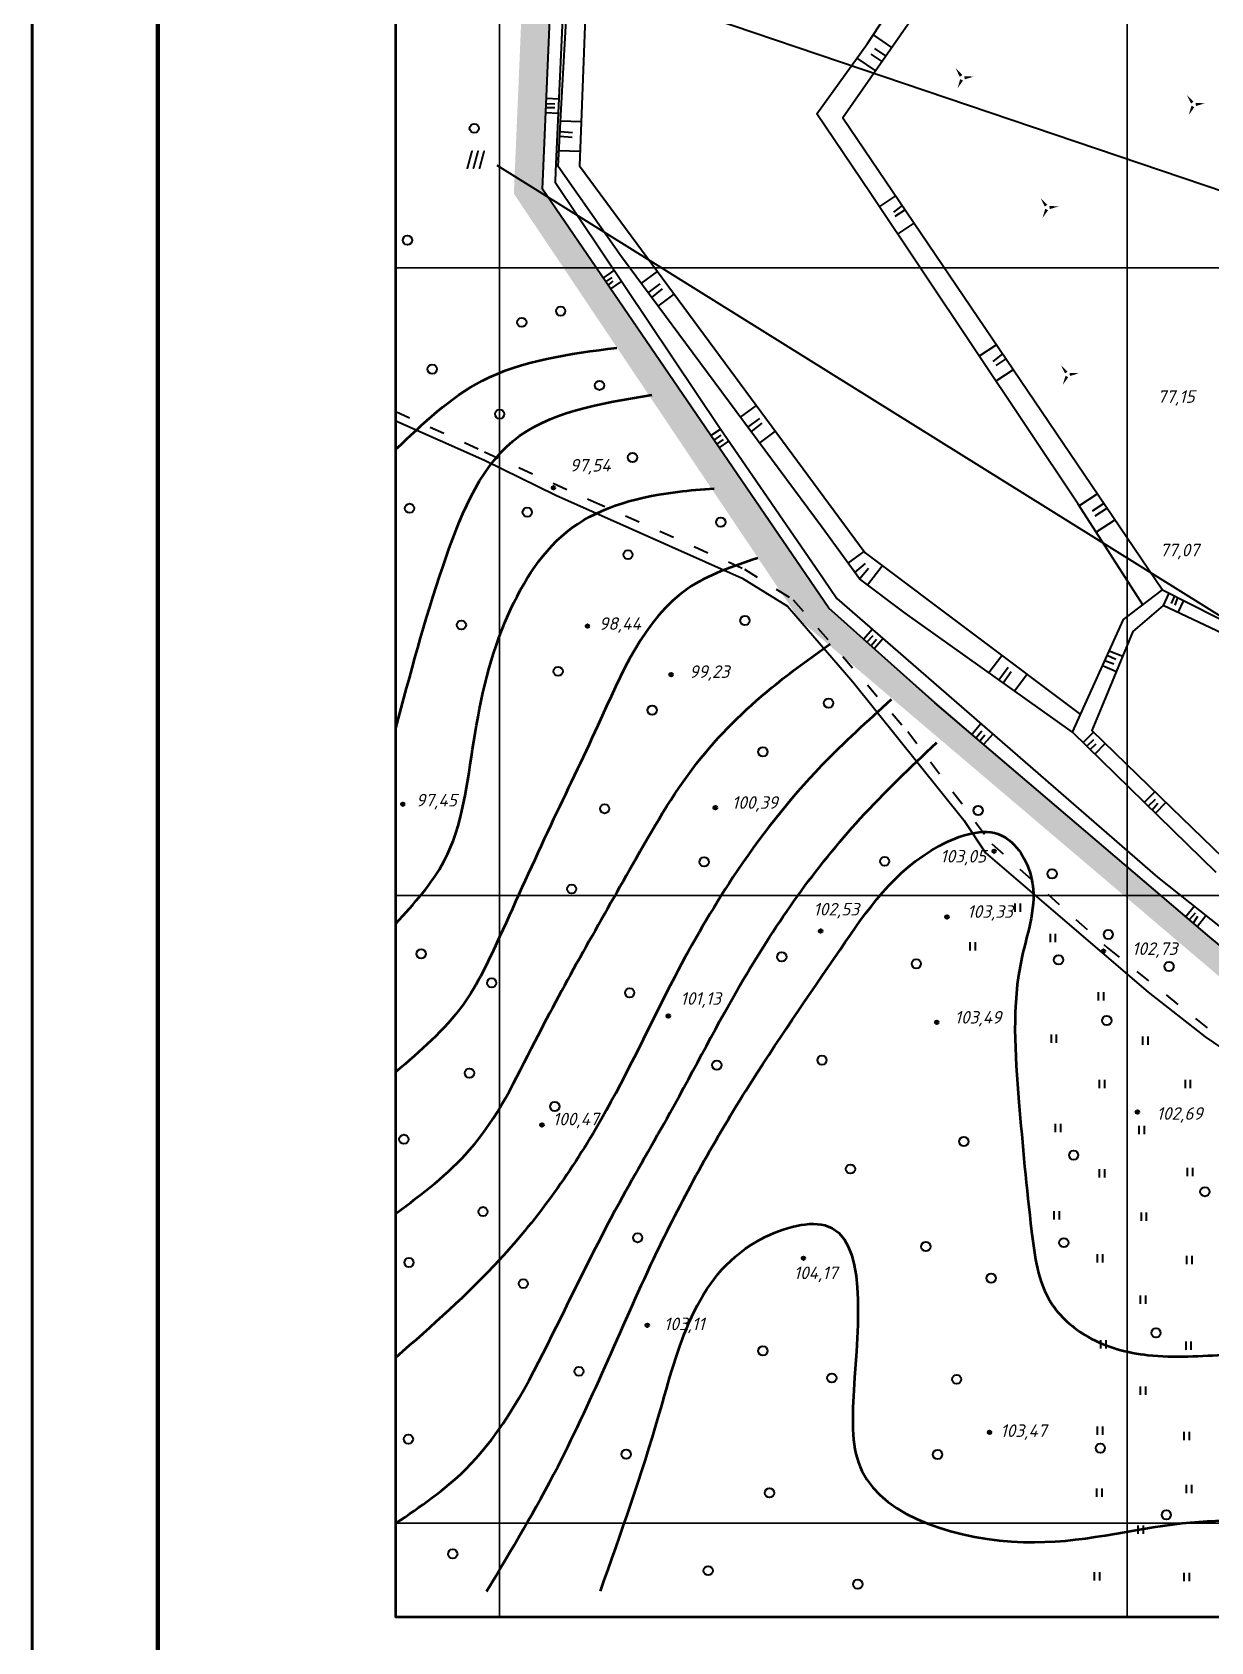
# Model space of a CAD drawing. Header units: millimetres. Extents: x 1555 to 5750, y -1109 to 1444.
# Drawn here: x 2573.5 to 2761.3, y -970.9 to -714.5 of the extents above; entities that cross this region are included whole.
import ezdxf

# ---------------------------------------------------------------- set-up
doc = ezdxf.new("R2010")
doc.units = ezdxf.units.MM
doc.linetypes.add('ACAD_ISO03W100', pattern=[30, 12, -18])

# ---------------------------------------------------------------- blocks, each defined once
blk = doc.blocks.new('A$C3C75097E')
at = {"lineweight": 40, "ltscale": 0.5}
blk.add_hatch(color=256, dxfattribs=at).paths.add_polyline_path([(-0.24, 0, 1), (0.24, 0, 1)])
blk.add_circle((0, 0), 0.238, dxfattribs=at)

msp = doc.modelspace()

# ---------------------------------------------------------------- hatches: boundary and pattern name
at = {"lineweight": 40, "ltscale": 0.5}
h = msp.add_hatch(color=12, dxfattribs=at)
h.paths.add_polyline_path([(2656.3308, -704.945), (2657.9646, -704.1536), (2655.3563, -703.2691), (2653.822, -704.0501), (2653.2015, -719.7792), (2653.2015, -739.2222), (2655.7379, -740.8024), (2654.8282, -739.4702)])
h.paths.add_polyline_path([(2679.9299, -693.5148), (2716.664, -677.501), (2717.0865, -677.4049), (2726.9235, -673.1967), (2747.9856, -664.8531), (2747.9856, -661.9995), (2722.8899, -671.9798), (2683.072, -689.162), (2655.3563, -703.2691), (2657.9646, -704.1536)])
h.paths.add_polyline_path([(2786.5826, -649.5632), (2785.6165, -647.0342), (2747.9856, -661.9995), (2747.9856, -664.8531), (2769.8194, -656.2038)])
edge = h.paths.add_edge_path()
edge.add_line((2796.7418, -645.5387), (2803.5492, -635.4324))
edge.add_spline(control_points=[(2803.5492, -635.4324), (2802.5044, -635.4606), (2801.4464, -635.3756), (2800.3804, -635.1935)], knot_values=[187.67923268, 187.67923268, 187.67923268, 187.67923268, 190.96838154, 190.96838154, 190.96838154, 190.96838154], degree=3, periodic=0)
edge.add_line((2800.3804, -635.1935), (2795.0719, -643.2739))
edge.add_line((2795.0719, -643.2739), (2787.2718, -646.3759))
edge.add_line((2787.2718, -646.3759), (2787.4127, -646.7178))
edge.add_spline(control_points=[(2787.4127, -646.7178), (2788.2974, -647.2781), (2789.1997, -647.7761), (2790.1243, -648.1602)], knot_values=[246.83395782, 246.83395782, 246.83395782, 246.83395782, 249.73375519, 249.73375519, 249.73375519, 249.73375519], degree=3, periodic=0)
edge.add_line((2790.1243, -648.1602), (2796.7418, -645.5387))
edge = h.paths.add_edge_path()
edge.add_line((2827.8805, -599.3106), (2830.3548, -595.3307))
edge.add_spline(control_points=[(2830.3548, -595.3307), (2829.1908, -595.211), (2828.0313, -595.0599), (2826.8775, -594.8601)], knot_values=[295.26278108, 295.26278108, 295.26278108, 295.26278108, 298.78232293, 298.78232293, 298.78232293, 298.78232293], degree=3, periodic=0)
edge.add_line((2826.8775, -594.8601), (2800.3804, -635.1935))
edge.add_spline(control_points=[(2800.3804, -635.1935), (2801.4464, -635.3756), (2802.5044, -635.4606), (2803.5492, -635.4324)], knot_values=[187.67923268, 187.67923268, 187.67923268, 187.67923268, 190.96838154, 190.96838154, 190.96838154, 190.96838154], degree=3, periodic=0)
edge.add_line((2803.5492, -635.4324), (2827.8805, -599.3106))
edge = h.paths.add_edge_path()
edge.add_line((2846.4418, -569.4553), (2861.1423, -551.0045))
edge.add_spline(control_points=[(2861.1423, -551.0045), (2861.2038, -549.5682), (2861.3151, -548.1437), (2861.5403, -546.7436)], knot_values=[81.71723341, 81.71723341, 81.71723341, 81.71723341, 86.0124684, 86.0124684, 86.0124684, 86.0124684], degree=3, periodic=0)
edge.add_line((2861.5403, -546.7436), (2844.7858, -567.6004))
edge.add_line((2844.7858, -567.6004), (2826.8775, -594.8601))
edge.add_spline(control_points=[(2826.8775, -594.8601), (2828.0313, -595.0599), (2829.1908, -595.211), (2830.3548, -595.3307)], knot_values=[295.26278108, 295.26278108, 295.26278108, 295.26278108, 298.78232293, 298.78232293, 298.78232293, 298.78232293], degree=3, periodic=0)
edge.add_line((2830.3548, -595.3307), (2846.4418, -569.4553))
edge = h.paths.add_edge_path()
edge.add_line((2877.7284, -530.187), (2880.1816, -527.2451))
edge.add_spline(control_points=[(2880.1816, -527.2451), (2878.7637, -527.6514), (2877.3782, -528.1226), (2876.0417, -528.6915)], knot_values=[53.16168411, 53.16168411, 53.16168411, 53.16168411, 57.58293788, 57.58293788, 57.58293788, 57.58293788], degree=3, periodic=0)
edge.add_line((2876.0417, -528.6915), (2861.5403, -546.7436))
edge.add_spline(control_points=[(2861.5403, -546.7436), (2861.3151, -548.1437), (2861.2038, -549.5682), (2861.1423, -551.0045)], knot_values=[81.71723341, 81.71723341, 81.71723341, 81.71723341, 86.0124684, 86.0124684, 86.0124684, 86.0124684], degree=3, periodic=0)
edge.add_line((2861.1423, -551.0045), (2877.7284, -530.187))
edge = h.paths.add_edge_path()
edge.add_line((2883.2184, -523.6034), (2891.3366, -524.8671))
edge.add_spline(control_points=[(2891.3366, -524.8671), (2892.2712, -524.6842), (2894.1063, -524.3089), (2895.9106, -523.8722), (2896.7954, -523.6522)], knot_values=[36.4229325, 36.4229325, 36.4229325, 36.4229325, 39.22117642, 41.93977355, 41.93977355, 41.93977355, 41.93977355], degree=3, periodic=0)
edge.add_line((2896.7954, -523.6522), (2881.9115, -521.3845))
edge.add_line((2881.9115, -521.3845), (2876.0417, -528.6915))
edge.add_spline(control_points=[(2876.0417, -528.6915), (2877.3782, -528.1226), (2878.7637, -527.6514), (2880.1816, -527.2451)], knot_values=[53.16168411, 53.16168411, 53.16168411, 53.16168411, 57.58293788, 57.58293788, 57.58293788, 57.58293788], degree=3, periodic=0)
edge.add_line((2880.1816, -527.2451), (2883.2184, -523.6034))
edge = h.paths.add_edge_path()
edge.add_spline(control_points=[(2896.7954, -523.6522), (2895.9106, -523.8722), (2894.1063, -524.3089), (2892.2712, -524.6842), (2891.3366, -524.8671)], knot_values=[36.4229325, 36.4229325, 36.4229325, 36.4229325, 39.14152963, 41.93977355, 41.93977355, 41.93977355, 41.93977355], degree=3, periodic=0)
edge.add_line((2891.3366, -524.8671), (2983.1687, -539.1621))
edge.add_line((2983.1687, -539.1621), (2964.7826, -602.6428))
edge.add_line((2964.7826, -602.6428), (2954.3113, -638.2408))
edge.add_line((2954.3113, -638.2408), (2957.2519, -636.3372))
edge.add_line((2957.2519, -636.3372), (2986.1971, -537.2733))
edge.add_line((2986.1971, -537.2733), (2896.7954, -523.6522))
h.paths.add_polyline_path([(2956.6469, -638.4078), (2953.7053, -640.3009), (2942.9565, -676.8424), (2942.1127, -679.4146), (2942.1608, -679.514), (2940.636, -690.4995), (2945.0382, -678.1382)])
h.paths.add_polyline_path([(2956.6469, -638.4078), (2957.2519, -636.3372), (2954.3113, -638.2408), (2953.7053, -640.3009)])
h = msp.add_hatch(color=12, dxfattribs=at)
h.paths.add_polyline_path([(2983.1687, -539.1621), (2964.7826, -602.6428), (2942.9565, -676.8424), (2931.3634, -712.185), (2922.9717, -735.1881), (2916.0346, -756.055), (2907.7584, -781.1571), (2902.1308, -799.7818), (2896.2243, -820.1101), (2891.3338, -834.5419), (2889.4344, -840.1473), (2886.4112, -848.7859), (2884.0947, -853.6073), (2880.3828, -861.3329), (2877.6585, -867.3173), (2867.6465, -872.8867), (2862.1981, -874.6154), (2845.606, -875.7716), (2832.7219, -876.6695), (2822.5845, -877.3759), (2807.1331, -878.4364), (2798.7163, -878.8659), (2794.0283, -879.1052), (2788.3499, -879.395), (2780.9369, -874.5562), (2764.0589, -861.0687), (2747.9856, -847.4478), (2734.0512, -835.5755), (2702.0509, -807.707), (2699.8547, -805.4227), (2689.7948, -790.6758), (2676.5473, -771.2759), (2654.8282, -739.4702), (2656.3308, -704.945), (2681.3634, -692.8899), (2706.2833, -682.0264), (2726.9235, -673.1967), (2769.8194, -656.2038), (2796.7418, -645.5387), (2827.8805, -599.3106), (2846.4418, -569.4553), (2877.7284, -530.187), (2883.2184, -523.6034)], flags=16)
h.paths.add_polyline_path([(2904.7195, -796.3471), (2891.5793, -840.1442), (2881.191, -865.1707), (2880.2227, -867.5035), (2872.467, -874.4263), (2865.1655, -877.6173), (2846.0449, -878.3941), (2825.7582, -879.9501), (2786.2936, -882.1585), (2763.1722, -863.6849), (2744.6016, -848.3669), (2731.2821, -836.8455), (2709.8988, -818.1332), (2697.4797, -807.2653), (2690.3838, -795.8043), (2679.1132, -779.1132), (2658.9733, -749.1772), (2653.2015, -739.8208), (2653.2015, -719.7792), (2653.822, -704.0501), (2683.072, -689.162), (2722.8899, -671.9798), (2795.0719, -643.2739), (2844.7858, -567.6004), (2881.9115, -521.3845), (2986.1971, -537.2733), (2945.0382, -678.1382), (2917.3607, -755.8555)])
for color, points in [(2, [(2653.822, -704.0501), (2655.3563, -703.2691), (2651.8758, -702.0888), (2650.2564, -740.2154), (2695.7742, -808.1213), (2784.8463, -883.7897), (2867.1992, -879.1579), (2874.352, -875.9111), (2881.2918, -869.3237), (2883.7922, -864.2527), (2889.3666, -852.0476), (2897.0109, -830.1964), (2902.838, -809.9001), (2906.7481, -797.8732), (2912.395, -791.5102), (2917.044, -792.0126), (2910.6753, -789.8528), (2904.7195, -796.3471), (2891.5793, -840.1442), (2881.191, -865.1707), (2880.2227, -867.5035), (2872.467, -874.4263), (2865.1655, -877.6173), (2846.0449, -878.3941), (2825.7582, -879.9501), (2786.2936, -882.1585), (2763.1722, -863.6849), (2744.6016, -848.3669), (2731.2821, -836.8455), (2709.8988, -818.1332), (2697.4797, -807.2653), (2690.3838, -795.8043), (2679.1132, -779.1132), (2658.9733, -749.1772), (2653.2015, -739.8208), (2653.2015, -719.7792)]), (2, [(2653.2015, -739.8208), (2653.2015, -739.2222), (2650.3734, -737.4603), (2650.2564, -740.2154), (2695.7742, -808.1213), (2784.8463, -883.7897), (2867.1992, -879.1579), (2873.3387, -876.3711), (2871.1448, -875.0042), (2865.1655, -877.6173), (2846.0449, -878.3941), (2825.7582, -879.9501), (2786.2936, -882.1585), (2763.1722, -863.6849), (2744.6016, -848.3669), (2731.2821, -836.8455), (2709.8988, -818.1332), (2697.4797, -807.2653), (2690.3838, -795.8043), (2679.1132, -779.1132), (2658.9733, -749.1772)]), (256, [(2749.3656, -886.5222, 1), (2749.8408, -886.5222, 1)])]:
    msp.add_hatch(color=color, dxfattribs=at).paths.add_polyline_path(points)

# ---------------------------------------------------------------- linework, layer by layer
at = {"color": 0}
msp.add_line((2573.5084, -267.9839), (2573.5084, -1108.9839), dxfattribs=at)
at = {"color": 1, "lineweight": 50}
msp.add_line((2573.5084, -1108.9839), (2573.5084, -267.9839), dxfattribs=at)
at = {"lineweight": 80}
msp.add_line((2593.5084, -1103.9839), (2593.5084, -272.9839), dxfattribs=at)
at = {"lineweight": 25, "ltscale": 0.5}
for p, q in [((2647.9856, -383.0593), (2647.9856, -966.9827)), ((2747.9856, -383.0593), (2747.9856, -966.9827)), ((2631.4629, -752.0476), (3147.9856, -752.0476)), ((2631.4629, -852.0476), (3147.9856, -852.0476)), ((2631.4629, -952.0476), (3147.9856, -952.0476))]:
    msp.add_line(p, q, dxfattribs=at)
at = {"lineweight": 30, "ltscale": 0.5}
for p, q in [((2649.5857, -701.3122), (2920.246, -793.0984)), ((2707.5064, -714.8913), (2710.4491, -716.9412)), ((2707.1523, -717.9567), (2708.8957, -719.1712)), ((2707.7328, -717.0659), (2709.5032, -718.2991)), ((2704.9195, -718.6096), (2707.86, -720.6579)), ((2655.4578, -725.0025), (2657.4117, -725.0897)), ((2655.358, -727.2976), (2657.3093, -727.3847)), ((2655.3947, -726.4531), (2656.7787, -726.4751)), ((2655.4207, -725.8567), (2656.7677, -725.9042)), ((2657.6199, -730.2949), (2659.5943, -730.4728)), ((2657.7055, -728.6023), (2660.9666, -728.7273)), ((2657.4671, -733.3134), (2660.7859, -733.4407)), ((2657.5823, -731.037), (2659.5229, -731.187)), ((2875.2714, -877.5752), (2647.5843, -735.7226)), ((2711.0458, -740.5363), (2708.4879, -742.243)), ((2712.1108, -742.1075), (2710.743, -743.1725)), ((2712.5818, -742.8021), (2710.9732, -743.8296)), ((2714.004, -744.9002), (2711.4139, -746.6284)), ((2664.5072, -753.6444), (2666.261, -752.4602)), ((2664.9186, -754.2467), (2665.9402, -753.5643)), ((2670.5448, -754.4944), (2673.1237, -752.5911)), ((2665.3026, -754.809), (2666.0926, -754.1521)), ((2665.6877, -755.3731), (2667.4308, -754.2036)), ((2671.6465, -755.981), (2673.5412, -754.5671)), ((2672.2173, -756.7512), (2673.917, -755.365)), ((2673.2427, -758.1349), (2675.8144, -756.237)), ((2727.1367, -764.2733), (2724.4035, -766.0969)), ((2728.1283, -765.7361), (2726.5955, -766.9295)), ((2728.654, -766.5116), (2727.0294, -767.5659)), ((2729.8342, -768.2525), (2727.0716, -770.0957)), ((2686.3519, -775.8238), (2688.8882, -773.9519)), ((2687.53, -777.4134), (2689.4474, -776.0147)), ((2688.0616, -778.1307), (2689.8208, -776.7957)), ((2681.6572, -778.759), (2683.1999, -777.7019)), ((2682.1474, -779.4769), (2683.2832, -778.6992)), ((2682.5771, -780.1061), (2683.6336, -779.3466)), ((2689.4003, -779.9372), (2691.9285, -778.0714)), ((2682.9821, -780.6993), (2684.5279, -779.64)), ((2743.2456, -788.0368), (2740.3049, -789.9374)), ((2744.2754, -789.5559), (2742.4198, -790.8033)), ((2744.7889, -790.3134), (2742.8421, -791.5632)), ((2746.0453, -792.1668), (2743.0125, -794.1268)), ((2703.5189, -799.0849), (2706.0552, -797.2131)), ((2704.6065, -800.578), (2706.2898, -799.1338)), ((2705.3391, -801.5836), (2706.7505, -799.8709)), ((2706.6225, -802.5489), (2708.9302, -799.476)), ((2754.616, -803.8366), (2753.7053, -805.8459)), ((2755.5041, -804.286), (2754.9922, -805.5244)), ((2756.0074, -804.5407), (2755.5555, -805.7926)), ((2756.9708, -805.0283), (2756.062, -806.9566)), ((2705.9926, -811.1397), (2707.3322, -809.5966)), ((2706.5579, -811.632), (2707.4907, -810.5767)), ((2707.1843, -812.1775), (2708.0325, -811.1695)), ((2707.7156, -812.6403), (2709.0576, -811.0945)), ((2725.9243, -816.5214), (2727.9811, -813.7825)), ((2744.0487, -815.4009), (2746.2624, -816.3212)), ((2744.4137, -814.5932), (2745.8293, -815.1139)), ((2744.7927, -813.7542), (2746.1663, -814.3649)), ((2745.1245, -813.0201), (2747.2648, -813.9098)), ((2727.5065, -817.6467), (2729.0012, -815.6242)), ((2728.204, -818.1428), (2729.4902, -816.3221)), ((2730.0287, -819.4407), (2732.0072, -816.806)), ((2723.3043, -826.2162), (2724.6673, -824.6462)), ((2723.9748, -826.8001), (2724.8146, -825.804)), ((2724.5613, -827.3109), (2725.2853, -826.4025)), ((2725.2075, -827.8737), (2726.5731, -826.3007)), ((2740.9652, -827.6719), (2742.605, -825.988)), ((2741.5465, -828.2393), (2742.6676, -827.1835)), ((2742.1038, -828.7834), (2743.0564, -827.8468)), ((2742.8404, -829.5025), (2744.4825, -827.8163)), ((2750.7061, -837.1812), (2752.3577, -835.4852)), ((2751.3324, -837.7925), (2752.4863, -836.666)), ((2751.9344, -838.3802), (2752.8636, -837.3043)), ((2752.492, -838.9246), (2754.1457, -837.2264)), ((2730.0583, -853.2944), (2730.0583, -854.6218)), ((2730.8985, -853.2944), (2730.8985, -854.6218)), ((2757.3374, -855.3728), (2758.6505, -853.7201)), ((2757.9134, -855.8609), (2758.8428, -854.7993)), ((2758.5236, -856.378), (2759.2383, -855.336)), ((2759.1591, -856.9165), (2760.5191, -855.2047)), ((2735.6813, -858.1314), (2735.6813, -859.4588)), ((2736.5215, -858.1314), (2736.5215, -859.4588)), ((2722.93, -859.4477), (2722.93, -860.7752)), ((2723.7702, -859.4477), (2723.7702, -860.7752)), ((2743.3699, -867.4462), (2743.3699, -868.7736)), ((2744.2101, -867.4462), (2744.2101, -868.7736)), ((2735.8418, -874.1803), (2735.8418, -875.5077)), ((2736.682, -874.1803), (2736.682, -875.5077)), ((2750.4081, -874.5137), (2750.4081, -875.8412)), ((2751.2483, -874.5137), (2751.2483, -875.8412)), ((2743.5142, -881.4045), (2743.5142, -882.732)), ((2744.3544, -881.4045), (2744.3544, -882.732)), ((2757.1909, -881.4045), (2757.1909, -882.732)), ((2758.0311, -881.4045), (2758.0311, -882.732)), ((2736.5088, -888.4065), (2736.5088, -889.734)), ((2737.349, -888.4065), (2737.349, -889.734)), ((2749.8522, -888.74), (2749.8522, -890.0674)), ((2750.6924, -888.74), (2750.6924, -890.0674)), ((2743.5142, -895.6305), (2743.5142, -896.9579)), ((2744.3544, -895.6305), (2744.3544, -896.9579)), ((2757.5246, -895.4082), (2757.5246, -896.7356)), ((2758.3648, -895.4082), (2758.3648, -896.7356)), ((2736.2866, -902.299), (2736.2866, -903.6264)), ((2737.1268, -902.299), (2737.1268, -903.6264)), ((2750.186, -902.5213), (2750.186, -903.8487)), ((2751.0262, -902.5213), (2751.0262, -903.8487)), ((2743.1805, -909.1898), (2743.1805, -910.5172)), ((2744.0207, -909.1898), (2744.0207, -910.5172)), ((2757.4136, -909.4121), (2757.4136, -910.7395)), ((2758.2538, -909.4121), (2758.2538, -910.7395)), ((2750.0436, -915.7462), (2750.0436, -917.0737)), ((2750.8838, -915.7462), (2750.8838, -917.0737)), ((2743.727, -922.8901), (2743.727, -924.2175)), ((2744.5672, -922.8901), (2744.5672, -924.2175)), ((2757.3025, -923.0826), (2757.3025, -924.41)), ((2758.1427, -923.0826), (2758.1427, -924.41)), ((2750.0436, -930.2723), (2750.0436, -931.5998)), ((2750.8838, -930.2723), (2750.8838, -931.5998)), ((2743.2045, -936.6201), (2743.2045, -937.9475)), ((2744.0447, -936.6201), (2744.0447, -937.9475)), ((2757.005, -937.4744), (2757.005, -938.8019)), ((2757.8452, -937.4744), (2757.8452, -938.8019)), ((2757.371, -945.8973), (2757.371, -947.2247)), ((2758.2112, -945.8973), (2758.2112, -947.2247)), ((2743.0822, -946.5075), (2743.0822, -947.8349)), ((2743.9224, -946.5075), (2743.9224, -947.8349)), ((2749.6797, -952.4171), (2749.6797, -953.7445)), ((2750.5199, -952.4171), (2750.5199, -953.7445)), ((2742.7161, -959.8132), (2742.7161, -961.1406)), ((2743.5563, -959.8132), (2743.5563, -961.1406)), ((2757.005, -959.9351), (2757.005, -961.2625)), ((2757.8452, -959.9351), (2757.8452, -961.2625))]:
    msp.add_line(p, q, dxfattribs=at)
at = {"lineweight": 40, "ltscale": 0.5}
msp.add_lwpolyline([(2631.4629, -383.0593), (3147.9856, -383.0593), (3147.9856, -966.9827), (2631.4629, -966.9827)], close=True, dxfattribs=at)
at = {"lineweight": 30, "ltscale": 0.5}
for points in [[(2739.2574, -826.0047), (2712.5912, -807.0381), (2705.3391, -801.5836), (2699.3789, -793.4018), (2667.3983, -750.2487), (2657.3379, -735.8654), (2657.8004, -726.7286), (2658.9718, -705.8506), (2699.135, -686.9653)], [(2699.135, -686.9653), (2719.4508, -704.0187), (2702.6453, -728.144), (2753.6114, -803.3281)], [(2750.4884, -805.6943), (2740.1417, -789.6848), (2707.0347, -740.065), (2698.547, -727.5129), (2706.6016, -716.2595), (2714.5314, -704.2692), (2698.5783, -690.01), (2661.7631, -707.9491), (2660.6973, -735.7533), (2706.2273, -797.4462), (2740.5239, -823.2017)], [(2933.6281, -710.2113), (2927.9214, -722.4869), (2922.9717, -735.1881), (2916.5569, -754.4841), (2910.7439, -771.9698), (2904.773, -790.3444), (2897.4627, -816.4555), (2886.7363, -848.1094), (2877.635, -867.052), (2867.6465, -872.8867), (2862.1981, -874.6154), (2808.0053, -878.3919), (2788.3499, -879.395), (2778.242, -872.7971), (2761.1213, -858.6396), (2717.3163, -821.3172), (2700.4217, -806.2544), (2693.1055, -795.524), (2661.9461, -749.8938), (2654.8282, -739.4702), (2656.3308, -704.945)], [(2658.2447, -706.4247), (2656.8975, -736.6128), (2656.8184, -738.3862), (2683.0378, -777.4653), (2699.5688, -801.5903), (2701.7109, -804.7164), (2752.8279, -849.0939), (2788.0538, -877.0815), (2826.6366, -875.0818), (2851.4898, -873.6486), (2861.8757, -873.2366), (2876.0808, -866.9782), (2881.6412, -854.6481), (2889.8945, -833.5529), (2894.3955, -819.51), (2899.5096, -801.0466), (2904.932, -783.7909), (2910.5237, -766.5086), (2918.9542, -740.1251), (2922.9624, -729.0095), (2932.8897, -706.6638)], [(2631.4629, -776.4156), (2645.5673, -782.6813), (2656.9244, -788.2551), (2686.6109, -801.4791), (2693.8733, -805.9152), (2704.2488, -817.9565), (2721.9685, -840.034), (2725.412, -845.212), (2736.9502, -855.1079), (2751.3167, -867.4295), (2760.424, -874.5596), (2763.0474, -876.3326), (2769.678, -880.0565), (2779.4976, -883.7491), (2787.1754, -885.4508), (2791.7053, -886.1218), (2803.9051, -885.7342), (2813.6655, -885.5091), (2829.0603, -884.2608), (2839.0468, -883.9318), (2847.5521, -883.1053), (2855.8607, -881.452), (2863.2625, -879.5014), (2863.7191, -879.3536)], [(2762.1548, -848.3577), (2739.2574, -826.0047), (2747.3654, -808.0606), (2753.6114, -803.3281), (2770.9131, -812.0844)], [(2774.4403, -815.6186), (2753.7053, -805.8459), (2748.9009, -809.9741), (2743.9277, -821.9372), (2742.3479, -825.7376), (2754.9698, -838.0289), (2776.4911, -858.7986)]]:
    msp.add_lwpolyline(points, dxfattribs=at)
at = {"linetype": 'ACAD_ISO03W100', "lineweight": 30, "ltscale": 0.2}
msp.add_lwpolyline([(2631.4629, -774.9), (2645.5942, -781.3409), (2662.5577, -789.0726), (2686.9902, -800.0108), (2694.7725, -804.8963), (2713.0296, -825.9056), (2726.4298, -843.8048), (2744.8316, -860.3594), (2763.18, -875.0869), (2770.4629, -879.1484), (2783.3918, -883.5262), (2791.8354, -885.0559), (2813.4346, -884.5046), (2828.5298, -883.01), (2843.2292, -882.2959), (2856.2831, -879.7718)], dxfattribs=at)
at = {"lineweight": 30, "ltscale": 0.5}
for centre in [(2643.9475, -729.8008), (2633.3014, -747.6167), (2657.7064, -758.9166), (2651.5152, -760.7102), (2637.2494, -768.1539), (2663.8976, -770.7546), (2647.9856, -775.3285), (2669.158, -782.2285), (2633.6395, -790.3292), (2652.3921, -790.9648), (2683.2222, -792.5531), (2668.4426, -797.7156), (2687.0714, -808.2227), (2641.8947, -808.926), (2657.3051, -816.3111), (2700.3943, -821.3682), (2672.2937, -822.5009), (2689.9316, -829.1368), (2664.7216, -838.2002), (2724.2287, -838.4858), (2680.5651, -846.6658), (2709.3292, -846.5841), (2736.0111, -848.5632), (2659.4578, -850.9891), (2744.9691, -858.2412), (2635.4887, -861.3144), (2692.9411, -861.8071), (2737.0402, -862.2799), (2714.3807, -862.8971), (2754.6502, -863.3281), (2646.7231, -865.944), (2668.699, -867.52), (2744.7254, -871.9482), (2643.1753, -880.3247), (2682.5939, -879.0445), (2699.3466, -878.2563), (2656.7747, -885.6437), (2632.7298, -890.8641), (2721.9513, -891.2175), (2703.8799, -895.5921), (2739.4444, -893.3945), (2760.354, -899.2188), (2645.3436, -902.3886), (2669.9777, -906.5495), (2715.8933, -907.9539), (2737.879, -907.3418), (2633.5446, -910.4995), (2726.3075, -912.9888), (2651.7609, -913.8713), (2752.572, -921.7096), (2689.9292, -924.5649), (2660.6283, -927.8404), (2700.9169, -928.9003), (2720.8116, -929.1159), (2633.4482, -938.6303), (2668.1465, -941.0388), (2717.7665, -941.0815), (2743.6982, -940.0663), (2690.9896, -947.2044), (2754.2201, -950.7016), (2640.5123, -956.9224), (2681.2154, -959.5991), (2705.0514, -961.7524)]:
    msp.add_circle(centre, 0.7364, dxfattribs=at)
at = {"lineweight": 40, "ltscale": 0.5}
msp.add_circle((2749.6032, -886.5222), 0.2376, dxfattribs=at)
at = {"color": 26, "lineweight": 40, "ltscale": 0.5}
for points in [[(2631.4629, -780.9273), (2645.1792, -770.0479), (2666.654, -764.7552)], [(2631.4629, -825.3381), (2638.966, -799.5285), (2650.0736, -779.6556), (2672.2179, -772.2778)], [(2631.4629, -856.474), (2639.1608, -846.5138), (2643.8692, -827.4693), (2649.3445, -807.33), (2659.5003, -793.4683), (2676.3797, -787.6994), (2682.1516, -787.1554)], [(2689.1208, -798.2578), (2677.9041, -803.1558), (2663.6387, -824.9252), (2656.1244, -840.8168), (2647.9856, -858.6079), (2642.1145, -869.4792), (2631.4629, -880.1221)], [(2631.4629, -902.6812), (2643.2081, -892.5624), (2653.6551, -875.231), (2669.203, -847.048), (2679.378, -830.9902), (2691.3737, -818.8932), (2700.6683, -811.9099)], [(2710.3764, -820.8181), (2699.2918, -831.3201), (2685.1688, -849.1161), (2675.9017, -864.9573), (2664.1721, -887.6959), (2647.9856, -910.0473), (2631.4629, -925.6219)], [(2631.4629, -952.0476), (2642.5108, -943.5027), (2656.3827, -922.0335), (2667.1228, -900.8623), (2675.1794, -886.5794), (2686.8037, -865.4535), (2705.4399, -839.773), (2717.6216, -827.6621)], [(2664.0468, -962.8477), (2673.4187, -934.6445), (2688.9637, -907.141), (2699.785, -904.5656), (2704.4226, -930.8328), (2705.7105, -943.7088), (2731.4749, -955.0395), (2756.7241, -952.0476), (2799.2749, -959.4823), (2808.8245, -964.8348)]]:
    msp.add_spline(points, degree=3, dxfattribs=at)
msp.add_open_spline([(2645.8941, -962.9237), (2649.8176, -956.3637), (2660.1973, -939.0088), (2671.2043, -911.0329), (2686.3667, -883.5168), (2701.5749, -861.8436), (2712.5904, -845.2929), (2728.2525, -840.0543), (2734.7657, -850.9134), (2729.2025, -865.2003), (2730.6161, -884.3253), (2732.2627, -902.3364), (2734.1296, -916.3898), (2741.9982, -923.3208), (2752.1704, -925.9743), (2764.2391, -924.9956), (2775.734, -924.9267), (2786.6408, -925.6127), (2803.1604, -928.5463), (2817.8935, -934.3726), (2833.0269, -936.4032), (2840.6489, -932.489), (2845.5955, -923.0284), (2848.83, -912.2732), (2851.1373, -897.3056), (2852.832, -886.7765), (2853.9393, -879.9036)], degree=3, knots=[0, 0, 0, 0, 22.90336602, 60.59256504, 89.88821413, 116.96562086, 139.85383373, 149.8541003, 158.2765464, 170.9370541, 193.9602216, 214.69286641, 226.3883398, 234.47636881, 244.45590548, 257.14331538, 270.60041274, 278.95165733, 289.89559591, 320.75930532, 326.3527035, 335.0253109, 344.25398293, 357.60132606, 368.71428444, 389.60889674, 389.60889674, 389.60889674, 389.60889674], dxfattribs=at)
at = {"lineweight": 25, "ltscale": 0.5}
for points in [[(2721.3031, -721.59), (2721.7109, -721.3007), (2720.6392, -720.2219)], [(2721.3769, -721.9521), (2721.8258, -722.1723), (2720.9408, -723.4089)], [(2722.0282, -721.4902), (2722.0876, -721.9866), (2723.5473, -721.5603)], [(2758.1506, -725.8415), (2758.5585, -725.5522), (2757.4868, -724.4733)], [(2758.8758, -725.7416), (2758.9351, -726.2381), (2760.3948, -725.8118)], [(2758.2245, -726.2036), (2758.6734, -726.4237), (2757.7884, -727.6604)], [(2734.8461, -742.2666), (2735.254, -741.9773), (2734.1823, -740.8984)], [(2734.92, -742.6287), (2735.3689, -742.8489), (2734.4839, -744.0855)], [(2735.5713, -742.1668), (2735.6306, -742.6632), (2737.0904, -742.2369)], [(2738.0748, -768.8514), (2738.4827, -768.5621), (2737.411, -767.4832)], [(2738.1487, -769.2135), (2738.5976, -769.4337), (2737.7126, -770.6703)], [(2738.8, -768.7516), (2738.8593, -769.248), (2740.319, -768.8217)]]:
    msp.add_solid(points, dxfattribs=at)

# ---------------------------------------------------------------- block references
at = {"lineweight": 30, "ltscale": 0.5}
for p in [(2656.5602, -787.0682), (2661.9969, -809.1008), (2675.3086, -816.8362), (2632.5779, -837.4831), (2682.3604, -838.0385), (2726.7675, -844.976), (2719.2673, -855.4398), (2699.133, -857.6952), (2744.1906, -860.8763), (2674.8655, -871.2148), (2717.6373, -872.2301), (2654.7446, -888.5639), (2696.3976, -909.808), (2671.5252, -920.4874), (2726.0492, -937.5578)]:
    msp.add_blockref('A$C3C75097E', p, dxfattribs=at)

# ---------------------------------------------------------------- texts
at = {"lineweight": 30, "attachment_point": 1}
for s, insert, char_height, width in [('{\\fISOCPEUR|b0|i1|c0|p34;III}', (2642.3227, -733.3033), 3, 5.857931), ('{\\fISOCPEUR|b0|i1|c204|p34;\\H0.8x;77,15}', (2752.7888, -771.5339), 2.5, 7.990979), ('{\\fISOCPEUR|b0|i1|c204|p34;\\H0.8x;97,54}', (2659.1625, -782.4752), 2.5, 5.857931), ('{\\fISOCPEUR|b0|i1|c204|p34;\\H0.8x;77,07}', (2753.168, -795.9867), 2.5, 7.990979), ('{\\fISOCPEUR|b0|i1|c204|p34;\\H0.8x;98,44}', (2663.825, -807.7071), 2.5, 5.857931), ('{\\fISOCPEUR|b0|i1|c204|p34;\\H0.8x;99,23}', (2678.1995, -815.3562), 2.5, 5.857931), ('{\\fISOCPEUR|b0|i1|c204|p34;\\H0.8x;97,45}', (2634.6668, -835.8345), 2.5, 5.857931), ('{\\fISOCPEUR|b0|i1|c204|p34;\\H0.8x;100,39}', (2685.002, -836.2128), 2.5, 5.857931), ('{\\fISOCPEUR|b0|i1|c204|p34;\\H0.8x;103,05}', (2718.1915, -844.7707), 2.5, 5.857931), ('{\\fISOCPEUR|b0|i1|c204|p34;\\H0.8x;102,53}', (2697.9826, -853.2059), 2.5, 5.857931), ('{\\fISOCPEUR|b0|i1|c204|p34;\\H0.8x;103,33}', (2722.4913, -853.5829), 2.5, 5.857931), ('{\\fISOCPEUR|b0|i1|c204|p34;\\H0.8x;102,73}', (2748.7486, -859.4907), 2.5, 5.857931), ('{\\fISOCPEUR|b0|i1|c204|p34;\\H0.8x;103,49}', (2720.4938, -870.4269), 2.5, 5.857931), ('{\\fISOCPEUR|b0|i1|c204|p34;\\H0.8x;100,47}', (2656.463, -886.6413), 2.5, 5.857931), ('{\\fISOCPEUR|b0|i1|c204|p34;\\H0.8x;102,69}', (2752.6632, -885.7563), 2.5, 5.857931), ('{\\fISOCPEUR|b0|i1|c204|p34;\\H0.8x;104,17}', (2694.8567, -911.1363), 2.5, 5.857931), ('{\\fISOCPEUR|b0|i1|c204|p34;\\H0.8x;103,11}', (2674.1735, -919.2795), 2.5, 5.857931), ('{\\fISOCPEUR|b0|i1|c204|p34;\\H0.8x;103,47}', (2727.7763, -936.2872), 2.5, 5.857931)]:
    msp.add_mtext(s, dxfattribs=dict(at, insert=insert, char_height=char_height, width=width))
at = {"color": 26, "lineweight": 40, "ltscale": 0.5, "insert": (2676.7888, -867.4358), "char_height": 2.5, "width": 5.857931, "attachment_point": 1}
msp.add_mtext('{\\fISOCPEUR|b0|i1|c204|p34;\\H0.8x;101,13}', dxfattribs=at)

doc.saveas('drawing.dxf')
